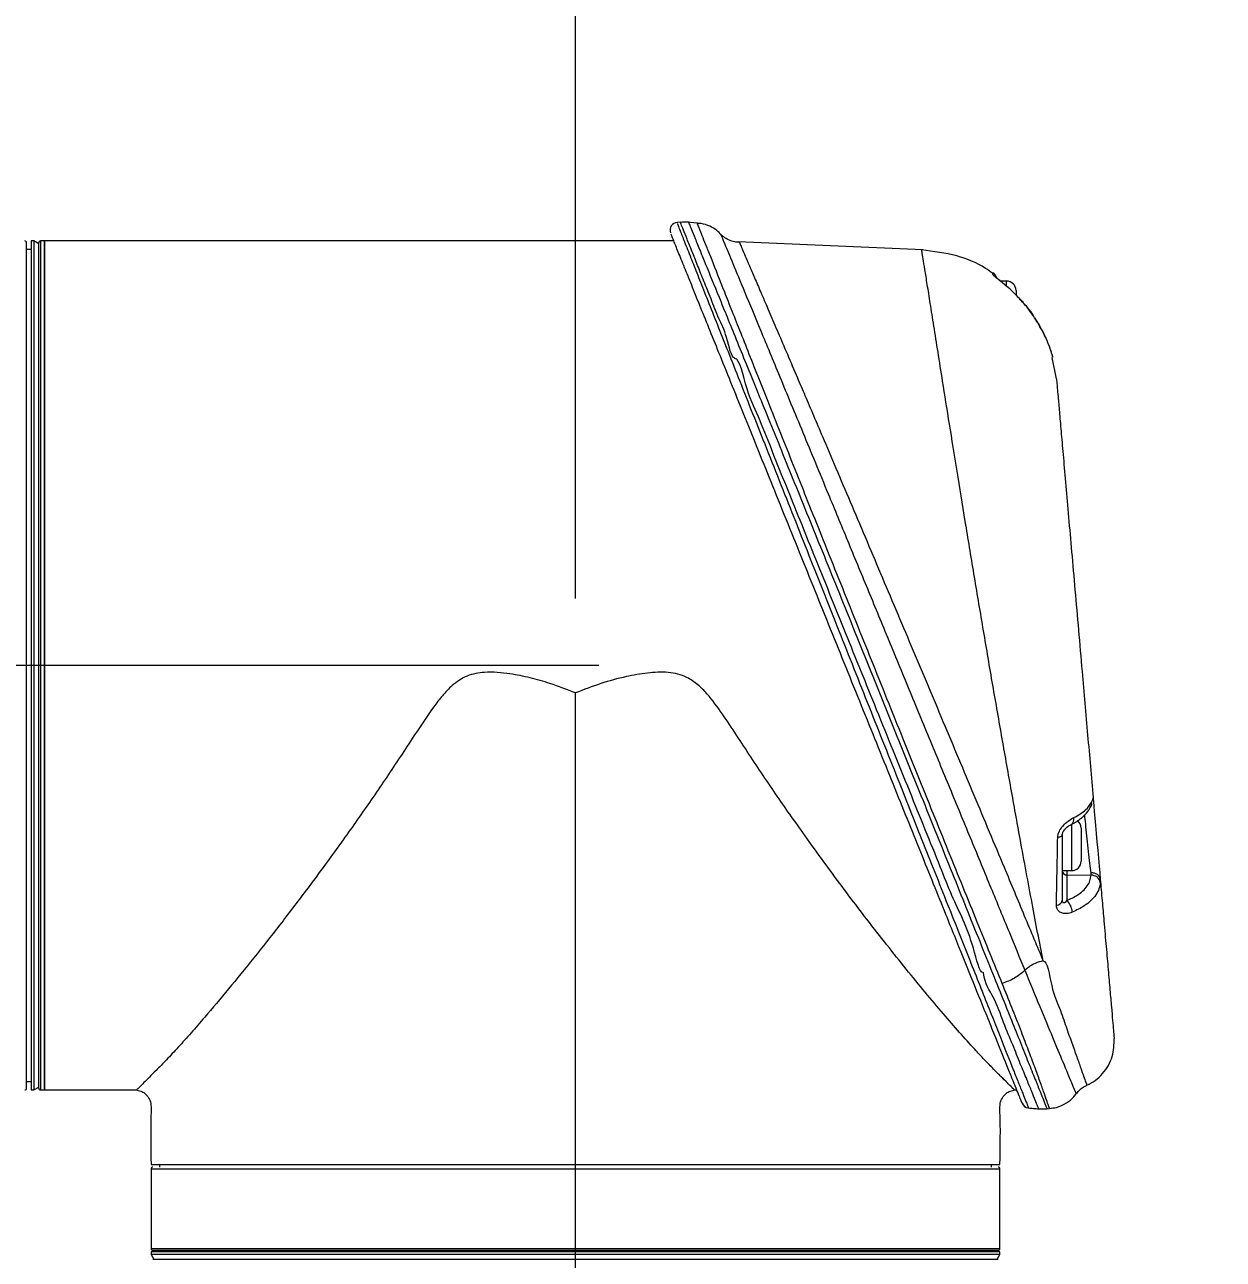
# Model space of a CAD drawing. Header units: millimetres. Extents: x 24 to 205, y 5 to 275.
# Drawn here: x 104.58 to 117.29, y 242.69 to 255.77 of the extents above; entities that cross this region are included whole.
import ezdxf

# ---------------------------------------------------------------- set-up
doc = ezdxf.new("R2010")
doc.units = ezdxf.units.MM
doc.linetypes.add('CENTERX2', pattern=[20.32, 12.7, -2.54, 2.54, -2.54])
doc.styles.add('SLDTEXTSTYLE0', font='TXT', dxfattribs={"width": 0.75})
doc.dimstyles.new('SLDDIMSTYLE0', dxfattribs={"dimtxt": 3.5, "dimasz": 3.302, "dimexe": 0, "dimexo": 0.0625, "dimgap": 0.875, "dimtad": 1, "dimdec": 0, "dimlfac": 10, "dimrnd": 1e-09, "dimzin": 12, "dimdsep": 46, "dimtxsty": 'SLDTEXTSTYLE0', "dimsah": 1, "dimcen": 0.09, "dimadec": 0, "dimazin": 3, "dimtfac": 1, "dimtdec": 0, "dimtmove": 0, "dimatfit": 0, "dimfxl": 1, "dimfrac": 2, "dimtolj": 1, "dimtzin": 12, "dimarcsym": 0})
doc.dimstyles.new('SLDDIMSTYLE1', dxfattribs={"dimtxt": 3.5, "dimasz": 3.302, "dimexe": 0, "dimexo": 0.0625, "dimgap": 0.875, "dimtad": 1, "dimdec": 0, "dimlfac": 10, "dimrnd": 1e-09, "dimzin": 12, "dimdsep": 46, "dimtxsty": 'SLDTEXTSTYLE0', "dimsah": 1, "dimcen": 0.09, "dimadec": 0, "dimazin": 3, "dimtfac": 1, "dimtofl": 0, "dimtmove": 0, "dimatfit": 3, "dimfxl": 1, "dimfrac": 2, "dimtolj": 1, "dimtzin": 12, "dimarcsym": 0})
doc.dimstyles.new('SLDDIMSTYLE2', dxfattribs={"dimtxt": 3.5, "dimasz": 3.302, "dimexe": 0, "dimexo": 0.0625, "dimgap": 0.875, "dimtad": 1, "dimdec": 0, "dimlfac": 10, "dimrnd": 1e-09, "dimzin": 12, "dimdsep": 46, "dimtxsty": 'SLDTEXTSTYLE0', "dimsah": 1, "dimcen": 0.09, "dimadec": 0, "dimazin": 3, "dimtfac": 1, "dimtmove": 0, "dimatfit": 0, "dimfxl": 1, "dimfrac": 2, "dimtolj": 1, "dimtzin": 12, "dimarcsym": 0})

# ---------------------------------------------------------------- blocks, each defined once
blk = doc.blocks.new('_D')
at = {"color": 7, "linetype": 'Continuous', "lineweight": 0}
for p, q in [((98.763, 253.031), (98.763, 271.141)), ((110.418, 249.69), (110.418, 271.141)), ((98.763, 270.141), (92.413, 270.141)), ((98.763, 270.141), (110.418, 270.141)), ((110.418, 270.141), (116.768, 270.141))]:
    blk.add_line(p, q, dxfattribs=at)
for points in [[(98.763, 270.141), (95.461, 270.649), (95.461, 269.633)], [(110.418, 270.141), (113.72, 269.633), (113.72, 270.649)]]:
    blk.add_solid(points, dxfattribs=at)
at = {"color": 7, "linetype": 'Continuous', "lineweight": 0, "insert": (101.731, 274.653), "char_height": 3.5, "attachment_point": 1, "style": 'SLDTEXTSTYLE0'}
blk.add_mtext('117', dxfattribs=at)
blk = doc.blocks.new('_D_1')
at = {"color": 7, "linetype": 'Continuous', "lineweight": 0}
for p, q in [((110.418, 249.69), (110.418, 260.909)), ((123.953, 237.705), (123.953, 260.909)), ((110.418, 259.909), (123.953, 259.909)), ((123.953, 259.909), (137.081, 259.909))]:
    blk.add_line(p, q, dxfattribs=at)
for points in [[(110.418, 259.909), (113.72, 259.401), (113.72, 260.417)], [(123.953, 259.909), (120.651, 260.417), (120.651, 259.401)]]:
    blk.add_solid(points, dxfattribs=at)
at = {"color": 7, "linetype": 'Continuous', "lineweight": 0, "insert": (129.322, 264.421), "char_height": 3.5, "attachment_point": 1, "style": 'SLDTEXTSTYLE0'}
blk.add_mtext('135', dxfattribs=at)
blk = doc.blocks.new('_D_2')
at = {"color": 7, "linetype": 'Continuous', "lineweight": 0}
for p, q in [((85.939, 248.981), (85.939, 255.331)), ((96.663, 248.981), (84.939, 248.981)), ((85.939, 248.981), (85.939, 236.996)), ((109.709, 236.996), (84.939, 236.996)), ((85.939, 236.996), (85.939, 230.646))]:
    blk.add_line(p, q, dxfattribs=at)
for points in [[(85.939, 248.981), (86.447, 252.283), (85.431, 252.283)], [(85.939, 236.996), (85.431, 233.694), (86.447, 233.694)]]:
    blk.add_solid(points, dxfattribs=at)
at = {"color": 7, "linetype": 'Continuous', "lineweight": 0, "insert": (81.427, 238.874), "char_height": 3.5, "attachment_point": 1, "rotation": 90, "style": 'SLDTEXTSTYLE0'}
blk.add_mtext('120', dxfattribs=at)
blk = doc.blocks.new('_D_3')
at = {"color": 7, "linetype": 'Continuous', "lineweight": 0}
for p, q in [((96.663, 248.981), (63.763, 248.981)), ((64.763, 248.981), (64.763, 118.603)), ((109.707, 118.603), (63.763, 118.603))]:
    blk.add_line(p, q, dxfattribs=at)
for points in [[(64.763, 248.981), (64.255, 245.679), (65.271, 245.679)], [(64.763, 118.603), (65.271, 121.905), (64.255, 121.905)]]:
    blk.add_solid(points, dxfattribs=at)
at = {"color": 7, "linetype": 'Continuous', "lineweight": 0, "insert": (60.251, 175.461), "char_height": 3.5, "attachment_point": 1, "rotation": 90, "style": 'SLDTEXTSTYLE0'}
blk.add_mtext('1304', dxfattribs=at)

msp = doc.modelspace()

# ---------------------------------------------------------------- linework, layer by layer
at = {"color": 7, "linetype": 'Continuous', "lineweight": 15}
for p, q in [((111.5294, 253.6799), (111.4956, 253.677)), ((111.7093, 253.6717), (111.6015, 253.6812)), ((111.9615, 253.5427), (111.9613, 253.5433)), ((104.5987, 244.5013), (104.5987, 253.4613)), ((104.646, 253.3911), (104.5987, 253.3911)), ((104.6761, 253.4813), (104.648, 253.4813)), ((104.648, 253.4813), (104.648, 250.1368)), ((104.728, 253.4513), (104.6761, 253.4813)), ((104.6761, 253.4813), (104.6761, 250.1368)), ((104.728, 245.2308), (104.728, 253.4613)), ((104.788, 253.4813), (104.748, 253.4813)), ((111.4599, 253.4813), (104.788, 253.4813)), ((104.788, 248.9813), (104.788, 253.4813)), ((104.788, 253.4813), (104.788, 245.214)), ((114.0996, 253.3857), (112.1414, 253.4712)), ((114.988, 253.0563), (114.9223, 253.0563)), ((115.088, 252.9563), (115.088, 252.9084)), ((115.5169, 252.0184), (115.4715, 252.2474)), ((104.648, 250.1368), (104.648, 244.4813)), ((104.6761, 250.1368), (104.6761, 244.4813)), ((104.788, 244.4813), (104.788, 248.9813)), ((115.778, 247.2563), (115.778, 246.9063)), ((115.578, 246.8063), (115.678, 246.8063)), ((115.6271, 246.7615), (115.6271, 246.4892)), ((115.6271, 246.7615), (115.8834, 246.7579)), ((115.8834, 246.7579), (115.8828, 246.7836)), ((104.728, 244.5013), (104.728, 245.2308)), ((104.788, 245.214), (104.788, 244.4813)), ((104.5987, 244.5716), (104.646, 244.5716)), ((104.648, 244.4813), (104.6761, 244.4813)), ((104.6761, 244.4813), (104.728, 244.5113)), ((104.748, 244.4813), (104.788, 244.4813)), ((104.788, 244.4813), (105.7629, 244.4813)), ((115.0732, 244.4813), (115.0961, 244.4813)), ((115.3289, 244.283), (115.4159, 244.2831)), ((115.4155, 244.2815), (115.4417, 244.2838)), ((105.918, 243.644), (105.918, 242.8026)), ((106.0083, 243.6913), (106.0083, 243.664)), ((114.8278, 243.664), (114.8278, 243.6913)), ((114.918, 242.8026), (114.918, 243.644)), ((105.938, 242.7826), (114.898, 242.7826)), ((106.0083, 242.7826), (106.0083, 242.7663)), ((114.8278, 242.7663), (114.8278, 242.7826)), ((105.918, 242.7663), (105.918, 242.7383)), ((114.918, 242.7663), (105.918, 242.7663)), ((105.918, 242.7383), (105.948, 242.6863)), ((114.918, 242.7383), (105.918, 242.7383)), ((105.938, 242.6863), (114.898, 242.6863)), ((114.888, 242.6863), (114.918, 242.7383)), ((114.918, 242.7383), (114.918, 242.7663))]:
    msp.add_line(p, q, dxfattribs=at)
at = {"color": 8, "linetype": 'Continuous', "lineweight": 15}
for p, q in [((104.646, 253.3911), (104.646, 253.1648)), ((104.748, 253.4813), (104.748, 245.214)), ((104.646, 253.1648), (104.646, 244.5716)), ((114.988, 253.0559), (114.988, 253.0563)), ((114.988, 252.9988), (114.988, 253.0559)), ((115.678, 246.8063), (115.678, 247.3014)), ((115.6271, 246.8063), (115.6271, 246.7615)), ((104.748, 245.214), (104.748, 244.4813)), ((105.918, 243.644), (109.8872, 243.644)), ((109.8872, 243.644), (114.918, 243.644)), ((105.918, 242.8026), (109.8872, 242.8026)), ((109.8872, 242.8026), (114.918, 242.8026))]:
    msp.add_line(p, q, dxfattribs=at)
at = {"color": 7, "linetype": 'CENTERX2', "lineweight": 0, "ltscale": 2}
for p, q in [((110.6667, 248.9813), (102.788, 248.9813)), ((110.418, 236.7492), (110.418, 244.6263))]:
    msp.add_line(p, q, dxfattribs=at)
at = {"color": 7, "linetype": 'Continuous', "lineweight": 15, "flags": 128}
for points in [[(115.9051, 247.581), (115.9063, 247.567), (115.909, 247.5365), (115.9129, 247.4914), (115.918, 247.4334), (115.924, 247.3642), (115.9309, 247.286), (115.9383, 247.2015), (115.946, 247.1134), (115.9538, 247.0244), (115.9614, 246.9376), (115.9685, 246.8556), (115.975, 246.7813), (115.9807, 246.717)], [(115.578, 247.1858), (115.5772, 247.1816), (115.5747, 247.1775), (115.5707, 247.1735), (115.5651, 247.1697), (115.5582, 247.1662), (115.5498, 247.163), (115.5404, 247.1601), (115.5299, 247.1577)]]:
    msp.add_lwpolyline(points, dxfattribs=at)
at = {"color": 7, "linetype": 'Continuous', "lineweight": 15}
for centre, radius, start, end in [((111.4994, 253.597), 0.08, 90.65408, 202.0661), ((104.5787, 253.4613), 0.02, 0, 90), ((104.646, 253.3711), 0.02, 84.26083, 90), ((104.748, 253.4613), 0.02, 90, 180), ((114.788, 253.0598), 0.1, 16.58438, 56.08662), ((114.988, 252.9563), 0.1, 0, 90), ((115.8356, 247.5756), 0.0697, 1.72661, 5.60665), ((115.678, 247.2563), 0.1, 0, 53.70479), ((115.678, 246.9063), 0.1, 270, 0), ((115.6237, 246.8074), 0.046, 186.11501, 274.26189), ((115.887, 246.6619), 0.096, 10.97833, 92.16856), ((115.5142, 246.5072), 0.0663, 271.2675, 344.07338), ((115.5046, 246.3585), 0.1792, 2.12588, 46.85139), ((104.5787, 244.5013), 0.02, 270, 0), ((104.646, 244.5916), 0.02, 270, 275.73917), ((104.748, 244.5013), 0.02, 180, 270), ((115.2271, 244.3708), 0.08, 201.95949, 261.94496), ((105.938, 243.644), 0.02, 90, 180), ((114.898, 243.644), 0.02, 0, 90), ((105.938, 242.8026), 0.02, 180, 270), ((114.898, 242.8026), 0.02, 270, 0)]:
    msp.add_arc(centre, radius, start, end, dxfattribs=at)
at = {"color": 8, "linetype": 'Continuous', "lineweight": 15}
for centre, radius, start, end in [((114.7881, 253.0408), 0.1, 37.09232, 57.06383), ((115.8073, 247.5202), 0.0809, 335.91535, 7.23887), ((115.6338, 247.3519), 0.0681, 301.171, 13.76204)]:
    msp.add_arc(centre, radius, start, end, dxfattribs=at)
for points, knots in [([(111.4965, 253.6665), (111.4971, 253.6649), (111.4982, 253.6623), (111.5282, 253.5865), (111.5709, 253.4789), (111.6352, 253.3169), (111.7114, 253.1248), (111.7961, 252.9113), (111.8939, 252.6649), (112.0045, 252.3862), (112.1267, 252.0783), (112.2603, 251.7415), (112.4043, 251.3789), (112.5555, 250.9978), (112.7119, 250.6038), (112.8729, 250.1982), (113.0395, 249.7788), (113.206, 249.3596), (113.3702, 248.9461), (113.5317, 248.5394), (113.6939, 248.1311), (113.8503, 247.7375), (113.9996, 247.3616), (114.1412, 247.0053), (114.2794, 246.6573), (114.4494, 246.2297), (114.6435, 245.7416), (114.8088, 245.3256), (114.95, 244.9704), (115.0426, 244.7375), (115.1155, 244.5541), (115.1735, 244.4083), (115.2071, 244.3239), (115.2214, 244.2878), (115.2184, 244.2954), (115.2175, 244.2976)], [0, 0, 0, 0, 0.0355406, 0.0587141, 0.0912228, 0.1241498, 0.1515308, 0.1791451, 0.2074742, 0.2360415, 0.2650344, 0.2942667, 0.3242297, 0.3544333, 0.3837276, 0.4132391, 0.4434149, 0.4738135, 0.5020679, 0.5305071, 0.559522, 0.5887346, 0.6152587, 0.642109, 0.669128, 0.6964947, 0.7463517, 0.7971354, 0.8219374, 0.8703052, 0.8938997, 0.9199925, 0.9671286, 0.9903899, 1, 1, 1, 1]), ([(112.1068, 252.2398), (112.1068, 252.2398), (112.0699, 252.2398), (112.0216, 252.4942), (111.9329, 252.6596), (111.8535, 252.8738), (111.7775, 253.0585), (111.7104, 253.2273), (111.6496, 253.3782), (111.5984, 253.5059), (111.5587, 253.6051), (111.5352, 253.6636), (111.5267, 253.6847), (111.5287, 253.6798), (111.5287, 253.6797)], [0, 0, 0, 0, 0.0000011, 0.0841748, 0.168716, 0.262122, 0.3560709, 0.4517726, 0.5481016, 0.6580595, 0.7690301, 0.8832708, 0.9986658, 1, 1, 1, 1]), ([(111.616, 253.6796), (111.6159, 253.6797), (111.6122, 253.6888), (111.6228, 253.6629), (111.644, 253.6109), (111.6837, 253.5132), (111.7354, 253.3864), (111.8154, 253.1905), (111.9108, 252.9559), (112.0247, 252.6759), (112.1533, 252.3601), (112.3001, 251.9992), (112.4641, 251.5953), (112.643, 251.1549), (112.8352, 250.6813), (113.0364, 250.185), (113.1945, 249.795), (113.36, 249.3859), (113.5283, 248.9699), (113.6985, 248.549), (113.869, 248.1264), (114.0396, 247.7041), (114.2085, 247.2858), (114.3705, 246.8831), (114.5241, 246.5012), (114.6697, 246.1403), (114.8078, 245.7967), (114.9321, 245.4874), (115.0418, 245.2149), (115.1367, 244.978), (115.22, 244.7691), (115.2905, 244.5951), (115.3455, 244.4577), (115.3853, 244.3583), (115.4113, 244.2937), (115.4145, 244.2856), (115.4161, 244.2815)], [0, 0, 0, 0, 0.0003295, 0.0277656, 0.0554616, 0.0836954, 0.1122047, 0.1355612, 0.1826849, 0.206482, 0.23123, 0.2811563, 0.3063659, 0.3339909, 0.3878659, 0.4141233, 0.4428361, 0.4717382, 0.5009312, 0.5305271, 0.5604728, 0.5906332, 0.6214869, 0.6525903, 0.6821896, 0.7120199, 0.7426109, 0.7734824, 0.8012421, 0.8292267, 0.8575723, 0.8864291, 0.9142771, 0.9423832, 0.9709021, 1, 1, 1, 1]), ([(114.9409, 245.6111), (114.8993, 245.7135), (114.8157, 245.9191), (114.6767, 246.2612), (114.5283, 246.6269), (114.3722, 247.0123), (114.2105, 247.4125), (114.0443, 247.8241), (113.8728, 248.2493), (113.7026, 248.6721), (113.5352, 249.0888), (113.3719, 249.4958), (113.2084, 249.9036), (113.0026, 250.4173), (112.7592, 251.0273), (112.54, 251.5768), (112.3423, 252.0736), (112.202, 252.4269), (112.0796, 252.7352), (111.971, 253.0091), (111.8808, 253.2368), (111.8108, 253.4134), (111.7547, 253.5554), (111.7214, 253.64), (111.7081, 253.6732), (111.7096, 253.6693), (111.71, 253.6684)], [0, 0, 0, 0, 0.03836753, 0.0770512, 0.11669915, 0.15666726, 0.19570042, 0.23532668, 0.27524465, 0.31576548, 0.35315945, 0.39079817, 0.42881148, 0.46733869, 0.53685989, 0.60767209, 0.64016208, 0.70567695, 0.73877416, 0.76992609, 0.83275949, 0.86451435, 0.89550571, 0.95806938, 0.98970466, 1, 1, 1, 1]), ([(111.9613, 253.5433), (111.9598, 253.5468), (111.9546, 253.5593), (111.9945, 253.463), (112.0792, 253.2587), (112.2081, 252.9478), (112.376, 252.5426), (112.5829, 252.0429), (112.8245, 251.4592), (113.0692, 250.8677), (113.3005, 250.3085), (113.511, 249.7992), (113.729, 249.2715), (113.9524, 248.7306), (114.1782, 248.1835), (114.4006, 247.6443), (114.6166, 247.1205), (114.8227, 246.6205), (115.0139, 246.1564), (115.1264, 245.8831), (115.1812, 245.75)], [0, 0, 0, 0, 0.0242892, 0.0885765, 0.1516072, 0.2146517, 0.2795878, 0.3445385, 0.4139402, 0.4833602, 0.5331439, 0.5830747, 0.6328688, 0.685364, 0.7380233, 0.7905184, 0.8435045, 0.8966676, 0.9496387, 1, 1, 1, 1]), ([(112.1551, 253.4671), (112.1548, 253.4678), (112.1539, 253.4699), (112.166, 253.4417), (112.1902, 253.3853), (112.2263, 253.3014), (112.2726, 253.1934), (112.3303, 253.059), (112.3988, 252.8993), (112.4772, 252.7163), (112.5652, 252.5106), (112.6627, 252.2827), (112.7589, 252.0576), (112.8522, 251.8389), (112.9406, 251.6315), (113.0494, 251.376), (113.1784, 251.0727), (113.3298, 250.7165), (113.4879, 250.3441), (113.6495, 249.9621), (113.8131, 249.5752), (113.9781, 249.1843), (114.1455, 248.7876), (114.313, 248.3894), (114.479, 247.9942), (114.6432, 247.6027), (114.8051, 247.2163), (114.9479, 246.8748), (115.0714, 246.5789), (115.1769, 246.3257), (115.279, 246.0808), (115.3426, 245.9278), (115.3746, 245.8511)], [0, 0, 0, 0, 0.0160332, 0.0488728, 0.0819686, 0.1132081, 0.1446603, 0.1767741, 0.2091106, 0.2413425, 0.2737794, 0.3068426, 0.3401156, 0.3638798, 0.3895008, 0.4152081, 0.4528688, 0.4907919, 0.5295224, 0.5685232, 0.6065549, 0.6448305, 0.6838768, 0.7231911, 0.7622513, 0.8015784, 0.8417749, 0.8822856, 0.9113912, 0.9406192, 0.9702398, 1, 1, 1, 1]), ([(115.3745, 245.8512), (115.3366, 246.0486), (115.2606, 246.4439), (115.1436, 247.0753), (115.0343, 247.6788), (114.9354, 248.2379), (114.8351, 248.8101), (114.7372, 249.3861), (114.6411, 249.9571), (114.5484, 250.5142), (114.4624, 251.0468), (114.3813, 251.5465), (114.3144, 251.9653), (114.2602, 252.3081), (114.2163, 252.5841), (114.1782, 252.8242), (114.1463, 253.0257), (114.1209, 253.1844), (114.1019, 253.3009), (114.0912, 253.3663), (114.0868, 253.3943), (114.088, 253.3862), (114.088, 253.3862)], [0, 0, 0, 0, 0.0753503, 0.15091968, 0.20610419, 0.26156898, 0.31676377, 0.37257474, 0.42838761, 0.4842069, 0.54080503, 0.59716125, 0.65396972, 0.69692427, 0.7397656, 0.78284511, 0.82618679, 0.86944602, 0.91270133, 0.95627906, 0.99989339, 1, 1, 1, 1]), ([(114.8425, 253.1247), (114.8426, 253.1302), (114.8427, 253.1416), (114.8427, 253.1414), (114.8427, 253.1412)], [0, 0, 0, 0, 0.4794607, 1, 1, 1, 1]), ([(115.4784, 252.2488), (115.4785, 252.2484), (115.4789, 252.247), (115.475, 252.2614), (115.4664, 252.2908), (115.4519, 252.3354), (115.4315, 252.391), (115.4031, 252.4564), (115.3753, 252.5169), (115.3507, 252.5568), (115.3417, 252.5714)], [0, 0, 0, 0, 0.0628826, 0.2013202, 0.34437, 0.4850833, 0.6302053, 0.7714668, 0.9165135, 1, 1, 1, 1]), ([(115.8828, 246.7836), (115.8792, 246.8161), (115.8721, 246.8811), (115.858, 247.0099), (115.8431, 247.1452), (115.8293, 247.2717), (115.8195, 247.3611), (115.8161, 247.3913), (115.8153, 247.3993)], [0, 0, 0, 0, 0.1860089, 0.3721157, 0.5591616, 0.7466106, 0.933735, 1, 1, 1, 1]), ([(115.3745, 245.8513), (115.3745, 245.8513), (115.4195, 245.8513), (115.4612, 245.54), (115.5502, 245.361), (115.6193, 245.1459), (115.6809, 244.9767), (115.7331, 244.8284), (115.775, 244.7108), (115.8067, 244.6218), (115.8277, 244.5627), (115.8386, 244.5321), (115.838, 244.5337), (115.8378, 244.5342)], [0, 0, 0, 0, 0.0000012, 0.1096914, 0.2203294, 0.3219499, 0.424313, 0.5290301, 0.6345611, 0.7357643, 0.8376598, 0.9417436, 1, 1, 1, 1]), ([(115.1812, 245.7499), (115.2354, 245.6185), (115.3443, 245.3545), (115.4785, 245.0313), (115.5966, 244.7487), (115.6809, 244.5473), (115.7255, 244.4408), (115.7212, 244.4511), (115.7198, 244.4543)], [0, 0, 0, 0, 0.1654845, 0.3325761, 0.4996493, 0.7029695, 0.9063078, 1, 1, 1, 1]), ([(115.4414, 244.2876), (115.4417, 244.2867), (115.4427, 244.2837), (115.4332, 244.3114), (115.4129, 244.3702), (115.3807, 244.4625), (115.3366, 244.5861), (115.2806, 244.7397), (115.2135, 244.9194), (115.1352, 245.1238), (115.0454, 245.3526), (114.9758, 245.5247), (114.9409, 245.6111)], [0, 0, 0, 0, 0.0439232, 0.1479809, 0.2527811, 0.3583686, 0.4664377, 0.5753664, 0.6796479, 0.7846713, 0.8919582, 1, 1, 1, 1])]:
    msp.add_open_spline(points, degree=3, knots=knots, dxfattribs=at)
at = {"color": 7, "linetype": 'Continuous', "lineweight": 15}
for points, knots in [([(111.616, 253.6796), (111.6156, 253.6797), (111.5871, 253.6854), (111.5578, 253.6813), (111.5288, 253.6772)], [0, 0, 0, 0, 0.0134757, 1, 1, 1, 1]), ([(111.9635, 253.5456), (111.9481, 253.5619), (111.9126, 253.5993), (111.8397, 253.6397), (111.7691, 253.6664), (111.7239, 253.6681), (111.71, 253.6686)], [0, 0, 0, 0, 0.2306967, 0.532088, 0.8566149, 1, 1, 1, 1]), ([(115.1503, 244.3473), (115.1512, 244.3451), (115.1543, 244.3374), (115.1394, 244.3742), (115.1051, 244.4591), (115.0468, 244.6033), (114.9748, 244.7816), (114.882, 245.0114), (114.7527, 245.3314), (114.6167, 245.6681), (114.4697, 246.0317), (114.293, 246.4691), (114.1252, 246.8845), (113.9358, 247.3533), (113.7864, 247.7231), (113.6313, 248.1069), (113.471, 248.5037), (113.3077, 248.9079), (113.1426, 249.3164), (112.9777, 249.7247), (112.813, 250.1322), (112.6498, 250.5361), (112.4923, 250.926), (112.3423, 251.2972), (112.2, 251.6496), (112.064, 251.9861), (111.9403, 252.2922), (111.8301, 252.5649), (111.7332, 252.8048), (111.6468, 253.0188), (111.5692, 253.2108), (111.504, 253.3722), (111.4609, 253.4787), (111.4311, 253.5526), (111.4305, 253.5541), (111.4301, 253.555)], [0, 0, 0, 0, 0.0096239, 0.0335166, 0.0817787, 0.1061903, 0.1301755, 0.1785989, 0.2030687, 0.2437427, 0.2839537, 0.3039346, 0.3573837, 0.384469, 0.4118978, 0.4402254, 0.4687354, 0.4978188, 0.5271021, 0.556477, 0.5860533, 0.6162806, 0.6467404, 0.6757996, 0.7050745, 0.7350563, 0.765298, 0.7928259, 0.8205698, 0.8486602, 0.8772379, 0.909737, 0.9426545, 0.9664242, 1, 1, 1, 1]), ([(112.1552, 253.4679), (112.139, 253.4684), (112.0995, 253.4695), (112.043, 253.4909), (111.9954, 253.5177), (111.9728, 253.539), (111.9649, 253.5465)], [0, 0, 0, 0, 0.2290043, 0.558811, 0.8463023, 1, 1, 1, 1]), ([(114.8406, 253.1383), (114.8156, 253.1564), (114.7008, 253.2394), (114.4479, 253.3418), (114.2129, 253.3708), (114.088, 253.3862)], [0, 0, 0, 0, 0.11540917, 0.52976654, 1, 1, 1, 1]), ([(114.9947, 252.9961), (114.9757, 253.012), (114.942, 253.0401), (114.8981, 253.0751), (114.8673, 253.1001), (114.8466, 253.1179), (114.8439, 253.1225), (114.8425, 253.1247)], [0, 0, 0, 0, 0.2750839, 0.4867022, 0.6664214, 0.8338523, 1, 1, 1, 1]), ([(114.9852, 253.0042), (114.9745, 253.0133), (114.9468, 253.0369), (114.909, 253.067), (114.8809, 253.09), (114.869, 253.1001), (114.8645, 253.1043), (114.8648, 253.104), (114.8649, 253.1039)], [0, 0, 0, 0, 0.210108, 0.5447572, 0.7611185, 0.8897202, 0.974016, 1, 1, 1, 1]), ([(115.1901, 252.7965), (115.1462, 252.847), (115.085, 252.9175), (115.0146, 252.9787), (114.9947, 252.9961)], [0, 0, 0, 0, 0.7167124, 1, 1, 1, 1]), ([(115.088, 252.9058), (115.1052, 252.8898), (115.1419, 252.8558), (115.1735, 252.817), (115.1902, 252.7965)], [0, 0, 0, 0, 0.4700945, 1, 1, 1, 1]), ([(115.3417, 252.5714), (115.321, 252.608), (115.278, 252.684), (115.2201, 252.7581), (115.1901, 252.7965)], [0, 0, 0, 0, 0.4819178, 1, 1, 1, 1]), ([(115.1902, 252.7965), (115.2128, 252.7684), (115.2404, 252.734), (115.2638, 252.6982), (115.2681, 252.6916)], [0, 0, 0, 0, 0.8155995, 1, 1, 1, 1]), ([(115.2843, 252.6672), (115.2945, 252.6522), (115.3184, 252.6171), (115.3377, 252.5822), (115.3487, 252.5622)], [0, 0, 0, 0, 0.4264282, 1, 1, 1, 1]), ([(115.478, 252.2505), (115.4779, 252.2506), (115.4777, 252.2515), (115.4733, 252.2676), (115.4614, 252.3077), (115.4366, 252.3787), (115.3987, 252.4698), (115.3616, 252.5387), (115.3433, 252.5726)], [0, 0, 0, 0, 0.0396814, 0.1821781, 0.3719077, 0.5796992, 0.7925931, 1, 1, 1, 1]), ([(112.1084, 252.2358), (112.1084, 252.2358), (112.1082, 252.2376), (112.108, 252.2398), (112.1068, 252.2398), (112.1068, 252.2398)], [0, 0, 0, 0, 0.00217406, 0.9991754, 1, 1, 1, 1]), ([(114.741, 245.7255), (114.741, 245.7255), (114.7, 245.7255), (114.609, 246.1488), (114.4472, 246.4313), (114.2759, 246.8742), (114.1264, 247.2377), (113.9601, 247.6492), (113.7874, 248.0744), (113.6153, 248.5001), (113.4456, 248.9196), (113.2789, 249.3318), (113.1115, 249.7464), (112.9502, 250.1457), (112.7971, 250.525), (112.652, 250.8859), (112.5099, 251.234), (112.3718, 251.5956), (112.2312, 251.8721), (112.1591, 252.2358), (112.1084, 252.2358), (112.1084, 252.2358)], [0, 0, 0, 0, 0.0000006, 0.0470622, 0.1418599, 0.1899795, 0.2498341, 0.3101498, 0.371872, 0.4340633, 0.4914309, 0.5491794, 0.6081143, 0.6674538, 0.7207878, 0.7744389, 0.8291039, 0.8841248, 0.9418376, 0.9999994, 1, 1, 1, 1]), ([(115.478, 252.2504), (115.4781, 252.2499), (115.4787, 252.2478), (115.4785, 252.2485), (115.4783, 252.249)], [0, 0, 0, 0, 0.2100086, 1, 1, 1, 1]), ([(115.5169, 252.0184), (115.5177, 252.0084), (115.5195, 251.9886), (115.5323, 251.8416), (115.5489, 251.6517), (115.5673, 251.442), (115.5896, 251.1869), (115.6155, 250.8906), (115.6448, 250.5554), (115.6773, 250.1848), (115.7123, 249.7843), (115.7496, 249.3577), (115.7946, 248.8436), (115.8474, 248.2402), (115.8858, 247.8008), (115.9051, 247.581)], [0, 0, 0, 0, 0.0948314, 0.1891626, 0.2530576, 0.3178359, 0.3824592, 0.4492551, 0.5155203, 0.5822837, 0.6516592, 0.7205772, 0.7901668, 0.8950176, 1, 1, 1, 1]), ([(110.418, 248.6899), (110.3282, 248.7252), (110.1708, 248.787), (109.9374, 248.8522), (109.7507, 248.8907), (109.5884, 248.9096), (109.4669, 248.9119), (109.3595, 248.8986), (109.2694, 248.8717), (109.1853, 248.8274), (109.0958, 248.7585), (109.0049, 248.6619), (108.8821, 248.5007), (108.7001, 248.2271), (108.4532, 247.8489), (108.1588, 247.4194), (107.8611, 247.0004), (107.5665, 246.6013), (107.2802, 246.2258), (107.0032, 245.8744), (106.7356, 245.5457), (106.515, 245.2845), (106.3401, 245.0836), (106.2043, 244.9321), (106.0802, 244.7982), (105.9772, 244.6934), (105.8973, 244.6141), (105.84, 244.5559), (105.7971, 244.5131), (105.7753, 244.4927), (105.7664, 244.485), (105.7637, 244.4828), (105.7619, 244.4814), (105.7625, 244.4819), (105.7629, 244.4822)], [0, 0, 0, 0, 0.0317722, 0.0556655, 0.0796996, 0.0944919, 0.1094245, 0.1195977, 0.1300227, 0.1402168, 0.150719, 0.1671078, 0.1837507, 0.2175661, 0.2758479, 0.3345338, 0.3944932, 0.4548969, 0.5131815, 0.5719202, 0.6322428, 0.6931947, 0.731161, 0.7693277, 0.8081768, 0.8472871, 0.8773457, 0.9075987, 0.938465, 0.9695441, 0.9801554, 0.9878343, 0.9927924, 1, 1, 1, 1]), ([(115.0732, 244.4822), (115.0732, 244.4821), (115.0732, 244.4821), (115.0495, 244.5023), (115.0007, 244.5512), (114.9333, 244.6197), (114.8513, 244.7007), (114.7554, 244.7991), (114.6367, 244.9266), (114.4918, 245.088), (114.3174, 245.2889), (114.1275, 245.5138), (113.9274, 245.7579), (113.7198, 246.0172), (113.5165, 246.2776), (113.3172, 246.5392), (113.123, 246.7993), (112.926, 247.0698), (112.6932, 247.3975), (112.4244, 247.7864), (112.1773, 248.1642), (111.9768, 248.4666), (111.8447, 248.6499), (111.7169, 248.7805), (111.6125, 248.8524), (111.5037, 248.893), (111.3993, 248.9098), (111.2905, 248.9114), (111.1418, 248.8994), (110.9381, 248.8627), (110.6823, 248.7937), (110.5064, 248.7246), (110.418, 248.6899)], [0, 0, 0, 0, 0.0126344, 0.0523636, 0.0925794, 0.1252141, 0.1580985, 0.1916251, 0.2253241, 0.2699425, 0.3148978, 0.3608161, 0.4070252, 0.4517195, 0.4966352, 0.5359219, 0.5753416, 0.6151552, 0.6550976, 0.7154911, 0.7763365, 0.8060252, 0.8358378, 0.8507116, 0.8660695, 0.8771579, 0.8886751, 0.9007224, 0.9129066, 0.9377696, 0.9687532, 1, 1, 1, 1]), ([(110.418, 243.6913), (110.418, 243.837), (110.418, 244.6215), (110.418, 246.0448), (110.418, 247.5654), (110.418, 248.4471), (110.418, 248.6899)], [0, 0, 0, 0, 0.0874135, 0.4708269, 0.8542404, 1, 1, 1, 1]), ([(115.6999, 247.3681), (115.7237, 247.381), (115.7718, 247.4072), (115.8425, 247.461), (115.8701, 247.5035), (115.8876, 247.5304)], [0, 0, 0, 0, 0.2651638, 0.5356182, 1, 1, 1, 1]), ([(115.8771, 247.4784), (115.8809, 247.4865), (115.8877, 247.5009), (115.892, 247.5133), (115.8939, 247.5187)], [0, 0, 0, 0, 0.5650039, 1, 1, 1, 1]), ([(115.8876, 247.5304), (115.8928, 247.5413), (115.9034, 247.5635), (115.9051, 247.581), (115.9051, 247.581), (115.9051, 247.581)], [0, 0, 0, 0, 0.4916005, 0.9999685, 1, 1, 1, 1]), ([(115.5299, 247.1577), (115.5301, 247.1627), (115.5312, 247.1838), (115.5388, 247.2071), (115.5548, 247.2411), (115.5798, 247.2783), (115.6339, 247.3308), (115.675, 247.354), (115.6999, 247.3681)], [0, 0, 0, 0, 0.05036977, 0.21497976, 0.23069257, 0.41648348, 0.64637208, 1, 1, 1, 1]), ([(115.6697, 247.2943), (115.6723, 247.2956), (115.7155, 247.3153), (115.78, 247.3599), (115.8477, 247.4226), (115.8702, 247.4702), (115.8789, 247.4885)], [0, 0, 0, 0, 0.0260653, 0.4232468, 0.7778709, 1, 1, 1, 1]), ([(115.5782, 247.1865), (115.5781, 247.1872), (115.578, 247.1896), (115.5792, 247.1969), (115.5825, 247.2079), (115.5894, 247.2225), (115.602, 247.2413), (115.6236, 247.2642), (115.6485, 247.2831), (115.6635, 247.2902), (115.6695, 247.293)], [0, 0, 0, 0, 0.0216402, 0.0746369, 0.1359536, 0.2188264, 0.3373205, 0.5210131, 0.8091581, 1, 1, 1, 1]), ([(115.5157, 246.4409), (115.517, 246.4988), (115.5201, 246.6416), (115.5249, 246.8798), (115.5282, 247.0649), (115.5299, 247.1577)], [0, 0, 0, 0, 0.2530161, 0.6253207, 1, 1, 1, 1]), ([(115.578, 247.1858), (115.578, 247.066), (115.578, 246.8251), (115.578, 246.6015), (115.578, 246.489)], [0, 0, 0, 0, 0.497206, 1, 1, 1, 1]), ([(115.6271, 246.4892), (115.6659, 246.507), (115.7307, 246.5367), (115.7993, 246.5916), (115.8443, 246.6433), (115.8746, 246.6994), (115.8804, 246.7382), (115.8834, 246.7579)], [0, 0, 0, 0, 0.2690786, 0.449558, 0.6351315, 0.8149842, 1, 1, 1, 1]), ([(115.9807, 246.717), (115.9785, 246.7261), (115.9742, 246.7445), (115.9514, 246.7666), (115.9199, 246.7815), (115.8952, 246.7829), (115.8828, 246.7836)], [0, 0, 0, 0, 0.2500187, 0.5000012, 0.7500046, 1, 1, 1, 1]), ([(115.9807, 246.717), (115.9807, 246.717), (115.9807, 246.717), (115.981, 246.6986), (115.9813, 246.6802)], [0, 0, 0, 0, 0.0000733, 1, 1, 1, 1]), ([(115.9807, 246.717), (115.9874, 246.6399), (116.0009, 246.4859), (116.022, 246.2446), (116.0437, 245.996), (116.0651, 245.7514), (116.0839, 245.537), (116.0997, 245.3564), (116.1123, 245.2121), (116.1215, 245.1077), (116.1273, 245.0407), (116.128, 245.0325), (116.1284, 245.0283)], [0, 0, 0, 0, 0.0768668, 0.1534402, 0.2576127, 0.3624593, 0.4680164, 0.5728564, 0.6794182, 0.7862425, 0.8934119, 1, 1, 1, 1]), ([(115.9813, 246.6802), (115.978, 246.6581), (115.9713, 246.6134), (115.9366, 246.5486), (115.8841, 246.4874), (115.8047, 246.4226), (115.7286, 246.3865), (115.6836, 246.3651)], [0, 0, 0, 0, 0.1800858, 0.365328, 0.545762, 0.7313149, 1, 1, 1, 1]), ([(115.578, 246.489), (115.5782, 246.4858), (115.5785, 246.4812), (115.5811, 246.4745), (115.5841, 246.4711), (115.5899, 246.4676), (115.5986, 246.467), (115.6128, 246.4736), (115.6218, 246.4834), (115.6271, 246.4892)], [0, 0, 0, 0, 0.0961612, 0.1375937, 0.2575658, 0.2852998, 0.4611402, 0.6831242, 1, 1, 1, 1]), ([(115.6836, 246.3651), (115.6646, 246.359), (115.6303, 246.3479), (115.5815, 246.3524), (115.5448, 246.3705), (115.5197, 246.4009), (115.517, 246.4277), (115.5157, 246.4409)], [0, 0, 0, 0, 0.2544811, 0.4589148, 0.6460565, 0.82444, 1, 1, 1, 1]), ([(115.3745, 245.8512), (115.3468, 245.843), (115.2913, 245.8266), (115.2259, 245.7885), (115.1933, 245.7604), (115.1812, 245.75)], [0, 0, 0, 0, 0.386526, 0.7730392, 1, 1, 1, 1]), ([(114.7426, 245.7215), (114.7426, 245.7215), (114.7419, 245.7215), (114.7417, 245.7255), (114.741, 245.7255), (114.741, 245.7255)], [0, 0, 0, 0, 0.0007008, 0.9992385, 1, 1, 1, 1]), ([(115.3289, 244.2815), (115.3287, 244.2821), (115.3279, 244.2841), (115.3181, 244.3084), (115.2938, 244.3679), (115.2566, 244.4592), (115.2224, 244.5429), (115.1824, 244.6411), (115.1351, 244.7549), (115.0545, 244.9581), (114.9549, 245.1877), (114.8647, 245.4659), (114.7577, 245.6007), (114.7426, 245.7215), (114.7426, 245.7215)], [0, 0, 0, 0, 0.0433054, 0.141799, 0.2410467, 0.3426259, 0.4449952, 0.4506815, 0.5604225, 0.67113, 0.7847918, 0.8994255, 0.9999967, 1, 1, 1, 1]), ([(115.1812, 245.7499), (115.1464, 245.7198), (115.0767, 245.6594), (114.9862, 245.6272), (114.9409, 245.6111)], [0, 0, 0, 0, 0.4999853, 1, 1, 1, 1]), ([(115.8398, 244.5309), (115.8701, 244.5471), (115.9317, 244.58), (116.009, 244.6528), (116.0699, 244.7393), (116.1249, 244.8636), (116.127, 244.9635), (116.1284, 245.0283)], [0, 0, 0, 0, 0.1680799, 0.3418795, 0.5156553, 0.6856215, 1, 1, 1, 1]), ([(105.7562, 244.4818), (105.7744, 244.4788), (105.808, 244.4732), (105.8488, 244.4487), (105.8773, 244.4214), (105.9011, 244.3866), (105.9207, 244.3328), (105.9113, 244.0958), (105.9149, 243.8801), (105.918, 243.6913)], [0, 0, 0, 0, 0.0625285, 0.1154017, 0.1599538, 0.1966316, 0.2591488, 0.3514535, 1, 1, 1, 1]), ([(114.918, 243.6913), (114.9212, 243.8801), (114.9247, 244.0958), (114.9153, 244.3328), (114.9349, 244.3866), (114.9588, 244.4214), (114.9872, 244.4487), (115.0281, 244.4732), (115.0616, 244.4788), (115.0798, 244.4818)], [0, 0, 0, 0, 0.6485469, 0.7408517, 0.8033695, 0.8400463, 0.8845997, 0.9374714, 1, 1, 1, 1]), ([(115.7327, 244.445), (115.7374, 244.4519), (115.7593, 244.4837), (115.7973, 244.5143), (115.8331, 244.5258), (115.84, 244.528)], [0, 0, 0, 0, 0.1819657, 0.8427829, 1, 1, 1, 1]), ([(115.4415, 244.2866), (115.4668, 244.289), (115.5309, 244.2951), (115.62, 244.339), (115.6911, 244.3936), (115.7195, 244.4344), (115.7287, 244.4477)], [0, 0, 0, 0, 0.2219066, 0.5637739, 0.8577649, 1, 1, 1, 1]), ([(115.2194, 244.2911), (115.2378, 244.2895), (115.2745, 244.2863), (115.3113, 244.2831), (115.3296, 244.2815)], [0, 0, 0, 0, 0.4999953, 1, 1, 1, 1]), ([(105.921, 243.6913), (105.9202, 243.6913), (105.917, 243.6913), (105.94, 243.6913), (105.9946, 243.6913), (106.087, 243.6913), (106.2125, 243.6913), (106.368, 243.6913), (106.5499, 243.6913), (106.7616, 243.6913), (106.9981, 243.6913), (107.3413, 243.6913), (107.7264, 243.6913), (108.2543, 243.6913), (108.7135, 243.6913), (109.1968, 243.6913), (109.5843, 243.6913), (109.993, 243.6913), (110.2759, 243.6913), (110.418, 243.6913)], [0, 0, 0, 0, 0.0183018, 0.0726588, 0.1273741, 0.1833507, 0.2398075, 0.2926129, 0.3458095, 0.3996, 0.4541989, 0.5061905, 0.6111436, 0.6646957, 0.7711852, 0.8252323, 0.8800618, 0.9397669, 1, 1, 1, 1]), ([(110.418, 243.6913), (110.5134, 243.6913), (110.8008, 243.6913), (111.183, 243.6913), (111.7096, 243.6913), (112.1607, 243.6913), (112.6156, 243.6913), (112.9425, 243.6913), (113.2505, 243.6913), (113.5375, 243.6913), (113.8053, 243.6913), (114.127, 243.6913), (114.3968, 243.6913), (114.6071, 243.6913), (114.7329, 243.6913), (114.8551, 243.6913), (114.915, 243.6913), (114.915, 243.6913), (114.915, 243.6913)], [0, 0, 0, 0, 0.0404714, 0.1218697, 0.1628419, 0.2693926, 0.3234717, 0.3783337, 0.4316156, 0.4852711, 0.5395086, 0.5945461, 0.7009012, 0.7549253, 0.8097942, 0.8613878, 0.9656359, 1, 1, 1, 1])]:
    msp.add_open_spline(points, degree=3, knots=knots, dxfattribs=at)

# ---------------------------------------------------------------- dimensions: what is measured, and where the dimension line sits
at = {"color": 7, "linetype": 'Continuous', "lineweight": 0}
for base, p1, p2, dimstyle, picture, middle in [((110.418, 270.1413), (98.763, 252.0313), (110.418, 248.6899), 'SLDDIMSTYLE0', '_D', (105.61, 270.1413)), ((123.953, 259.9094), (110.418, 248.6899), (123.953, 236.7049), 'SLDDIMSTYLE1', '_D_1', (133.2016, 259.9094))]:
    dim = msp.add_linear_dim(base=base, p1=p1, p2=p2, dimstyle=dimstyle, dxfattribs=at)
    dim.commit()
    dim.dimension.update_dxf_attribs({"geometry": picture, "text_midpoint": middle, "dimtype": 160})
for base, p2, dimstyle, picture, middle in [((85.9387, 236.9963), (110.7094, 236.9963), 'SLDDIMSTYLE2', '_D_2', (85.9387, 242.7533)), ((64.763, 118.6029), (110.7072, 118.6029), 'SLDDIMSTYLE1', '_D_3', (64.763, 180.6334))]:
    dim = msp.add_linear_dim(base=base, p1=(97.663, 248.9813), p2=p2, angle=90, dimstyle=dimstyle, dxfattribs=at)
    dim.commit()
    dim.dimension.update_dxf_attribs({"geometry": picture, "text_midpoint": middle, "dimtype": 160})

doc.saveas('drawing.dxf')
